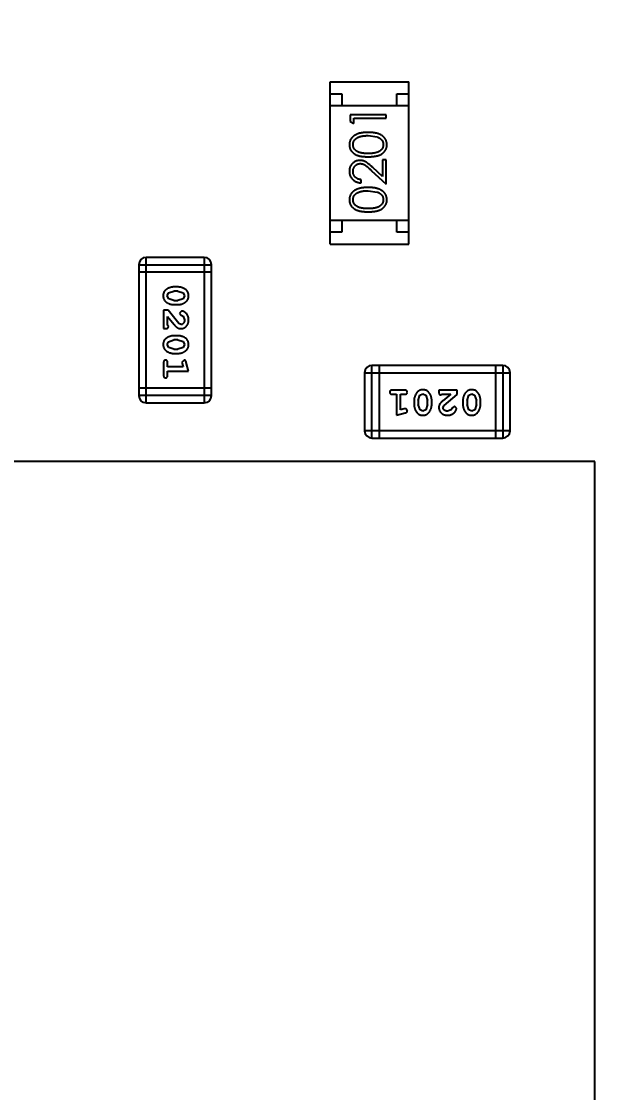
# Model space of a CAD drawing. Header units: inches. Extents: x -13 to 240, y -18 to 126.
# Drawn here: x 203.782 to 206.231, y 92.021 to 96.51 of the extents above; entities that cross this region are included whole.
import ezdxf

# ---------------------------------------------------------------- set-up
doc = ezdxf.new("R2010")
doc.units = ezdxf.units.IN
doc.header["$LTSCALE"] = 1.21
doc.header["$MEASUREMENT"] = 0
doc.header["$PDMODE"] = 3
doc.header["$PDSIZE"] = 0.3125
doc.layers.get('0').update_dxf_attribs({"linetype": 'CONTINUOUS'})
doc.layers.get('Defpoints').update_dxf_attribs({"linetype": 'CONTINUOUS'})
doc.layers.add('DIM', color=3, linetype='CONTINUOUS')
doc.styles.get("Standard").update_dxf_attribs({"font": 'txt', "width": 0.8})
doc.dimstyles.get("Standard").update_dxf_attribs({"dimtxt": 0.15625, "dimasz": 0.1875, "dimexe": 0.125, "dimexo": 0.0625, "dimgap": 0.09, "dimtad": 0, "dimtih": 1, "dimtoh": 1, "dimzin": 4, "dimdsep": 46, "dimtxsty": 'Standard', "dimblk": '_FILLED', "dimblk1": '_FILLED', "dimblk2": '_FILLED', "dimcen": 0.09, "dimazin": 1, "dimtp": 0.01, "dimtm": 0.01, "dimtfac": 1, "dimtofl": 0, "dimtmove": 0, "dimatfit": 3, "dimldrblk": '_FILLED', "dimfxl": 1, "dimtolj": 1, "dimtzin": 4, "dimarcsym": 0})

# ---------------------------------------------------------------- blocks, each defined once
blk = doc.blocks.new('_FILLED')
at = {"color": 0, "linetype": 'ByBlock'}
blk.add_solid([(0, 0), (-1, 0.1667), (-1, -0.1667)], dxfattribs=at)
blk = doc.blocks.new('*D57')
at = {"layer": 'Defpoints', "color": 0}
for p in [(222.3269, 99.4649), (198.0766, 63.4663), (232.488, 63.4663)]:
    blk.add_point(p, dxfattribs=at)
at = {"layer": 'DIM', "color": 0, "lineweight": -2}
for p, q in [((222.3894, 99.4649), (232.613, 99.4649)), ((232.488, 97.4649), (232.488, 84.489)), ((232.488, 65.4663), (232.488, 78.4423)), ((198.1391, 63.4663), (232.613, 63.4663))]:
    blk.add_line(p, q, dxfattribs=at)
at = {"layer": 'DIM', "color": 0, "lineweight": -2, "xscale": 2, "yscale": 2, "zscale": 2}
for p, rotation in [((232.488, 99.4649), 90), ((232.488, 63.4663), 270)]:
    blk.add_blockref('_FILLED', p, dxfattribs=dict(at, rotation=rotation))
at = {"layer": 'DIM', "color": 0, "insert": (232.488, 81.4656), "char_height": 2, "attachment_point": 5, "rotation": 90}
blk.add_mtext('\\A1;36.00', dxfattribs=at)

msp = doc.modelspace()

# ---------------------------------------------------------------- linework, layer by layer
at = {"color": 7, "linetype": 'Continuous'}
for p, q in [((205.0759, 95.5763), (205.0759, 96.2563)), ((205.0759, 96.2563), (205.4059, 96.2563)), ((205.4059, 95.5763), (205.4059, 96.2563)), ((205.0759, 96.2063), (205.1259, 96.2063)), ((205.1259, 96.2063), (205.1259, 96.1563)), ((205.3559, 96.1563), (205.3559, 96.2063)), ((205.3559, 96.2063), (205.4059, 96.2063)), ((205.4059, 96.1563), (205.0759, 96.1563)), ((205.1606, 96.1181), (205.1606, 96.0904)), ((205.3106, 96.1181), (205.1606, 96.1181)), ((205.3106, 96.1046), (205.3106, 96.1181)), ((205.1606, 96.0904), (205.176, 96.0816)), ((205.176, 96.0816), (205.176, 96.1046)), ((205.176, 96.1046), (205.3106, 96.1046)), ((205.2356, 96.0316), (205.2734, 96.0259)), ((205.2953, 95.9296), (205.2953, 95.8598)), ((205.3106, 95.9296), (205.2953, 95.9296)), ((205.3106, 95.8277), (205.3106, 95.9296)), ((205.2486, 95.8859), (205.3106, 95.8277)), ((205.2953, 95.8598), (205.2552, 95.8974)), ((205.2068, 95.8335), (205.2068, 95.8469)), ((205.2356, 95.8008), (205.2734, 95.7951)), ((205.4059, 95.6763), (205.0759, 95.6763)), ((205.1259, 95.6763), (205.1259, 95.6263)), ((205.3559, 95.6263), (205.3559, 95.6763)), ((205.1259, 95.6263), (205.0759, 95.6263)), ((205.4059, 95.6263), (205.3559, 95.6263)), ((205.0759, 95.5763), (205.4059, 95.5763)), ((204.2743, 95.4907), (204.2743, 94.942)), ((204.2743, 95.4907), (204.5791, 95.4907)), ((204.3048, 94.9115), (204.3048, 95.5211)), ((204.5486, 95.5211), (204.3048, 95.5211)), ((204.5486, 95.5211), (204.5486, 94.9115)), ((204.5791, 94.942), (204.5791, 95.4907)), ((204.2743, 95.4602), (204.5791, 95.4602)), ((204.4387, 95.3972), (204.421, 95.3972)), ((204.3937, 95.3602), (204.399, 95.3723)), ((204.3995, 95.3479), (204.3937, 95.3602)), ((204.399, 95.3723), (204.4213, 95.3799)), ((204.4213, 95.3406), (204.3995, 95.3479)), ((204.4385, 95.3799), (204.4213, 95.3799)), ((204.4385, 95.3799), (204.4602, 95.3727)), ((204.4608, 95.3482), (204.4385, 95.3406)), ((204.4602, 95.3727), (204.466, 95.3603)), ((204.466, 95.3603), (204.4608, 95.3482)), ((204.3779, 95.2997), (204.3779, 95.2226)), ((204.3968, 95.2997), (204.3779, 95.2997)), ((204.4418, 95.2447), (204.3968, 95.2997)), ((204.421, 95.3233), (204.4387, 95.3233)), ((204.4213, 95.3406), (204.4385, 95.3406)), ((204.3952, 95.2368), (204.3952, 95.273)), ((204.3952, 95.273), (204.4223, 95.2394)), ((204.454, 95.2966), (204.4456, 95.2877)), ((204.4456, 95.2877), (204.4522, 95.2793)), ((204.4522, 95.2793), (204.4607, 95.2743)), ((204.4607, 95.2743), (204.466, 95.2594)), ((204.3779, 95.2226), (204.3858, 95.2226)), ((204.3984, 95.2313), (204.3952, 95.2368)), ((204.4515, 95.2399), (204.4418, 95.2447)), ((204.3937, 95.1556), (204.399, 95.1678)), ((204.399, 95.1678), (204.4213, 95.1754)), ((204.4387, 95.1927), (204.421, 95.1927)), ((204.4385, 95.1754), (204.4213, 95.1754)), ((204.4385, 95.1754), (204.4602, 95.1682)), ((204.4602, 95.1682), (204.466, 95.1558)), ((204.3995, 95.1434), (204.3937, 95.1556)), ((204.4213, 95.1361), (204.3995, 95.1434)), ((204.421, 95.1188), (204.4387, 95.1188)), ((204.4213, 95.1361), (204.4385, 95.1361)), ((204.4608, 95.1437), (204.4385, 95.1361)), ((204.466, 95.1558), (204.4608, 95.1437)), ((204.3779, 95.0795), (204.3779, 95.0276)), ((204.3952, 95.0622), (204.3952, 95.0795)), ((204.4643, 95.0905), (204.455, 95.0826)), ((204.455, 95.0826), (204.4561, 95.0772)), ((204.4561, 95.0772), (204.4602, 95.0622)), ((204.4833, 95.0449), (204.4735, 95.0814)), ((204.4602, 95.0622), (204.3952, 95.0622)), ((204.3952, 95.0276), (204.3952, 95.0449)), ((204.3952, 95.0449), (204.4833, 95.0449)), ((205.221, 95.0381), (205.221, 94.7943)), ((205.221, 95.0381), (205.8306, 95.0381)), ((205.2515, 94.7638), (205.2515, 95.0686)), ((205.8001, 95.0686), (205.2515, 95.0686)), ((205.282, 95.0686), (205.282, 94.7638)), ((205.7696, 95.0686), (205.7696, 94.7638)), ((205.8001, 95.0686), (205.8001, 94.7638)), ((205.8306, 94.7943), (205.8306, 95.0381)), ((204.5791, 94.9725), (204.2743, 94.9725)), ((204.5791, 94.942), (204.2743, 94.942)), ((205.3889, 94.965), (205.337, 94.965)), ((205.337, 94.9477), (205.3543, 94.9477)), ((205.3543, 94.9477), (205.3543, 94.8596)), ((205.3716, 94.8827), (205.3716, 94.9477)), ((205.3716, 94.9477), (205.3889, 94.9477)), ((205.4456, 94.9217), (205.4528, 94.9435)), ((205.4528, 94.9435), (205.4651, 94.9493)), ((205.4651, 94.9493), (205.4773, 94.944)), ((205.4773, 94.944), (205.4849, 94.9217)), ((205.5321, 94.965), (205.5321, 94.9571)), ((205.6092, 94.965), (205.5321, 94.965)), ((205.5407, 94.9445), (205.5463, 94.9477)), ((205.5463, 94.9477), (205.5824, 94.9477)), ((205.5824, 94.9477), (205.5489, 94.9207)), ((205.5542, 94.9011), (205.6092, 94.9461)), ((205.6092, 94.9461), (205.6092, 94.965)), ((205.6501, 94.9217), (205.6573, 94.9435)), ((205.6573, 94.9435), (205.6696, 94.9493)), ((205.6696, 94.9493), (205.6818, 94.944)), ((205.6818, 94.944), (205.6894, 94.9217)), ((204.3048, 94.9115), (204.5486, 94.9115)), ((205.4283, 94.922), (205.4283, 94.9042)), ((205.4456, 94.9217), (205.4456, 94.9045)), ((205.4531, 94.8822), (205.4456, 94.9045)), ((205.4849, 94.9045), (205.4776, 94.8827)), ((205.4849, 94.9045), (205.4849, 94.9217)), ((205.5022, 94.9042), (205.5022, 94.922)), ((205.5494, 94.8914), (205.5542, 94.9011)), ((205.5972, 94.8973), (205.5887, 94.8908)), ((205.606, 94.8889), (205.5972, 94.8973)), ((205.6328, 94.922), (205.6328, 94.9042)), ((205.6501, 94.9217), (205.6501, 94.9045)), ((205.6577, 94.8822), (205.6501, 94.9045)), ((205.6894, 94.9045), (205.6822, 94.8827)), ((205.6894, 94.9045), (205.6894, 94.9217)), ((205.7067, 94.9042), (205.7067, 94.922)), ((205.3543, 94.8596), (205.3909, 94.8695)), ((205.3867, 94.8869), (205.3716, 94.8827)), ((205.3921, 94.8879), (205.3867, 94.8869)), ((205.4, 94.8786), (205.3921, 94.8879)), ((205.4653, 94.8769), (205.4531, 94.8822)), ((205.4776, 94.8827), (205.4653, 94.8769)), ((205.5838, 94.8823), (205.5689, 94.8769)), ((205.5887, 94.8908), (205.5838, 94.8823)), ((205.6698, 94.8769), (205.6577, 94.8822)), ((205.6822, 94.8827), (205.6698, 94.8769)), ((205.8306, 94.7943), (205.221, 94.7943)), ((205.2515, 94.7638), (205.8001, 94.7638)), ((206.1852, 94.6664), (199.1852, 94.6664)), ((206.1852, 87.6664), (206.1852, 94.6664))]:
    msp.add_line(p, q, dxfattribs=at)
for centre, start, end in [((204.3048, 95.4907), 90, 180), ((204.5486, 95.4907), 0, 90), ((205.2515, 95.0381), 90, 180), ((205.8001, 95.0381), 0, 90), ((204.3048, 94.942), 180, 270), ((204.5486, 94.942), 270, 0), ((205.2515, 94.7943), 180, 270), ((205.8001, 94.7943), 270, 0)]:
    msp.add_arc(centre, 0.0305, start, end, dxfattribs=at)
for points, knots in [([(205.2357, 96.045), (205.2334, 96.045), (205.2289, 96.0449), (205.2223, 96.0447), (205.2161, 96.0441), (205.2103, 96.0434), (205.2048, 96.0424), (205.1997, 96.0413), (205.1949, 96.0398), (205.1905, 96.0382), (205.1864, 96.0364), (205.1826, 96.0345), (205.179, 96.0324), (205.1757, 96.0302), (205.1727, 96.0277), (205.1699, 96.0252), (205.1674, 96.0225), (205.1652, 96.0196), (205.1632, 96.0166), (205.1615, 96.0135), (205.16, 96.0103), (205.1589, 96.0071), (205.1579, 96.0037), (205.1573, 96.0003), (205.1569, 95.9968), (205.1568, 95.9944), (205.1568, 95.9932)], [0, 0, 0, 0, 0.065278, 0.127205, 0.186168, 0.241675, 0.294115, 0.343609, 0.390387, 0.434463, 0.476646, 0.517002, 0.555936, 0.593716, 0.630057, 0.665601, 0.700745, 0.734917, 0.768681, 0.802087, 0.834849, 0.867433, 0.900138, 0.932806, 0.966212, 1, 1, 1, 1]), ([(205.1722, 95.9937), (205.1723, 95.9953), (205.1724, 95.9986), (205.1737, 96.0035), (205.1758, 96.0081), (205.1782, 96.0119), (205.1805, 96.0147), (205.1825, 96.0168), (205.1847, 96.0188), (205.1872, 96.0206), (205.1899, 96.0222), (205.1928, 96.0238), (205.196, 96.0252), (205.1994, 96.0266), (205.2031, 96.0277), (205.207, 96.0288), (205.2112, 96.0296), (205.2156, 96.0303), (205.2202, 96.0309), (205.2251, 96.0313), (205.2303, 96.0315), (205.2338, 96.0315), (205.2356, 96.0316)], [0, 0, 0, 0, 0.059689, 0.119507, 0.181075, 0.246162, 0.279894, 0.314468, 0.350403, 0.387474, 0.426147, 0.466624, 0.508745, 0.553328, 0.600058, 0.649177, 0.700552, 0.754894, 0.811825, 0.871514, 0.934319, 1, 1, 1, 1]), ([(205.3145, 95.9932), (205.3145, 95.9944), (205.3144, 95.9968), (205.314, 96.0003), (205.3133, 96.0038), (205.3124, 96.0071), (205.3112, 96.0104), (205.3098, 96.0136), (205.308, 96.0167), (205.306, 96.0197), (205.3038, 96.0226), (205.3012, 96.0253), (205.2985, 96.0279), (205.2954, 96.0303), (205.2921, 96.0325), (205.2885, 96.0346), (205.2847, 96.0365), (205.2807, 96.0383), (205.2763, 96.0399), (205.2715, 96.0413), (205.2664, 96.0424), (205.261, 96.0434), (205.2552, 96.0441), (205.249, 96.0447), (205.2425, 96.0449), (205.238, 96.045), (205.2357, 96.045)], [0, 0, 0, 0, 0.033824, 0.067298, 0.10028, 0.133019, 0.165736, 0.198792, 0.232372, 0.266409, 0.301016, 0.336196, 0.371972, 0.408574, 0.446394, 0.485225, 0.525372, 0.567224, 0.611081, 0.65775, 0.70702, 0.759235, 0.814484, 0.873227, 0.934937, 1, 1, 1, 1]), ([(205.2734, 96.0259), (205.2744, 96.0255), (205.2764, 96.0247), (205.2794, 96.0234), (205.2821, 96.0219), (205.2846, 96.0203), (205.2869, 96.0186), (205.2891, 96.0167), (205.291, 96.0147), (205.2932, 96.0119), (205.2956, 96.0082), (205.2976, 96.0035), (205.2989, 95.9987), (205.299, 95.9954), (205.2991, 95.9937)], [0, 0, 0, 0, 0.075949, 0.148549, 0.218996, 0.286119, 0.351826, 0.416074, 0.478265, 0.540325, 0.660405, 0.774606, 0.887187, 1, 1, 1, 1]), ([(205.1568, 95.9932), (205.1568, 95.9921), (205.1569, 95.9897), (205.1573, 95.9863), (205.1579, 95.9829), (205.1589, 95.9796), (205.16, 95.9764), (205.1615, 95.9733), (205.1632, 95.9703), (205.1651, 95.9673), (205.1674, 95.9645), (205.1698, 95.9618), (205.1725, 95.9594), (205.1755, 95.957), (205.1787, 95.9549), (205.1821, 95.9528), (205.1858, 95.951), (205.1898, 95.9494), (205.1941, 95.9479), (205.1988, 95.9466), (205.2039, 95.9455), (205.2095, 95.9446), (205.2154, 95.9439), (205.2218, 95.9434), (205.2286, 95.9431), (205.2333, 95.9431), (205.2357, 95.9431)], [0, 0, 0, 0, 0.033742, 0.066533, 0.099153, 0.13154, 0.164087, 0.196563, 0.229707, 0.263315, 0.297504, 0.331686, 0.366482, 0.4021, 0.438958, 0.476748, 0.515985, 0.556589, 0.599519, 0.645765, 0.695487, 0.748721, 0.805687, 0.866754, 0.931405, 1, 1, 1, 1]), ([(205.2356, 95.9566), (205.2336, 95.9566), (205.2297, 95.9566), (205.2241, 95.9568), (205.2188, 95.9572), (205.2139, 95.9577), (205.2093, 95.9583), (205.2052, 95.9591), (205.2015, 95.96), (205.198, 95.9611), (205.1949, 95.9624), (205.192, 95.9637), (205.1893, 95.9652), (205.1868, 95.9669), (205.1845, 95.9686), (205.1824, 95.9705), (205.1804, 95.9725), (205.1782, 95.9754), (205.1758, 95.9791), (205.1737, 95.9838), (205.1724, 95.9887), (205.1723, 95.992), (205.1722, 95.9937)], [0, 0, 0, 0, 0.073302, 0.142286, 0.206253, 0.266017, 0.321612, 0.372532, 0.419497, 0.462398, 0.502825, 0.541489, 0.579034, 0.615143, 0.650298, 0.684912, 0.718701, 0.752189, 0.817245, 0.879117, 0.939613, 1, 1, 1, 1]), ([(205.2991, 95.9937), (205.299, 95.992), (205.2989, 95.9887), (205.2976, 95.9839), (205.2955, 95.9791), (205.2931, 95.9754), (205.2908, 95.9725), (205.2889, 95.9705), (205.2867, 95.9686), (205.2844, 95.9668), (205.2819, 95.9652), (205.2792, 95.9637), (205.2763, 95.9623), (205.2732, 95.9611), (205.2698, 95.96), (205.266, 95.9591), (205.2619, 95.9583), (205.2573, 95.9576), (205.2525, 95.9572), (205.2472, 95.9568), (205.2415, 95.9566), (205.2376, 95.9566), (205.2356, 95.9566)], [0, 0, 0, 0, 0.060034, 0.120278, 0.182348, 0.247919, 0.281641, 0.315701, 0.350322, 0.385703, 0.421819, 0.459196, 0.497866, 0.538301, 0.58121, 0.628183, 0.679403, 0.734699, 0.794074, 0.858416, 0.927049, 1, 1, 1, 1]), ([(205.2357, 95.9431), (205.2381, 95.9431), (205.2427, 95.9431), (205.2495, 95.9434), (205.2558, 95.9439), (205.2618, 95.9447), (205.2673, 95.9456), (205.2725, 95.9466), (205.2772, 95.9479), (205.2815, 95.9494), (205.2855, 95.9511), (205.2892, 95.953), (205.2927, 95.955), (205.2959, 95.9572), (205.2989, 95.9595), (205.3016, 95.962), (205.3041, 95.9646), (205.3063, 95.9674), (205.3082, 95.9703), (205.3099, 95.9734), (205.3113, 95.9764), (205.3124, 95.9796), (205.3134, 95.9829), (205.314, 95.9863), (205.3144, 95.9897), (205.3145, 95.9921), (205.3145, 95.9932)], [0, 0, 0, 0, 0.068113, 0.132564, 0.193427, 0.250218, 0.303569, 0.353576, 0.400235, 0.443586, 0.484619, 0.524292, 0.56238, 0.599049, 0.63494, 0.669782, 0.704009, 0.737842, 0.771098, 0.803896, 0.836415, 0.868639, 0.900715, 0.933378, 0.966213, 1, 1, 1, 1]), ([(205.2014, 95.9277), (205.1999, 95.9277), (205.197, 95.9276), (205.1927, 95.927), (205.1885, 95.926), (205.1845, 95.9247), (205.1807, 95.9229), (205.177, 95.9207), (205.1734, 95.9182), (205.17, 95.9152), (205.1669, 95.912), (205.1642, 95.9085), (205.1619, 95.9047), (205.16, 95.9007), (205.1586, 95.8965), (205.1576, 95.892), (205.1569, 95.8873), (205.1568, 95.884), (205.1568, 95.8824)], [0, 0, 0, 0, 0.06271, 0.123347, 0.183401, 0.242828, 0.302097, 0.36242, 0.423725, 0.487032, 0.550491, 0.612709, 0.674265, 0.73617, 0.799211, 0.863483, 0.930525, 1, 1, 1, 1]), ([(205.2552, 95.8974), (205.2537, 95.8988), (205.2507, 95.9016), (205.2463, 95.9055), (205.2422, 95.9091), (205.2383, 95.9123), (205.2347, 95.9151), (205.2313, 95.9176), (205.2282, 95.9197), (205.2243, 95.922), (205.2196, 95.9243), (205.2137, 95.9263), (205.2076, 95.9275), (205.2035, 95.9276), (205.2014, 95.9277)], [0, 0, 0, 0, 0.09953, 0.192079, 0.277712, 0.357454, 0.429648, 0.495771, 0.555538, 0.608657, 0.707578, 0.804328, 0.901298, 1, 1, 1, 1]), ([(205.1568, 95.8824), (205.1568, 95.8807), (205.1569, 95.8774), (205.1576, 95.8726), (205.1587, 95.868), (205.1602, 95.8635), (205.1622, 95.8593), (205.1646, 95.8553), (205.1675, 95.8515), (205.1708, 95.8479), (205.1744, 95.8447), (205.1783, 95.8418), (205.1825, 95.8394), (205.1869, 95.8373), (205.1915, 95.8357), (205.1964, 95.8345), (205.2015, 95.8337), (205.205, 95.8336), (205.2068, 95.8335)], [0, 0, 0, 0, 0.06445, 0.126725, 0.187421, 0.247417, 0.306749, 0.366595, 0.427749, 0.490235, 0.553031, 0.614805, 0.676505, 0.738096, 0.801021, 0.864897, 0.931209, 1, 1, 1, 1]), ([(205.1722, 95.8817), (205.1722, 95.8828), (205.1723, 95.885), (205.1727, 95.8883), (205.1734, 95.8914), (205.1744, 95.8943), (205.1756, 95.8972), (205.1772, 95.8999), (205.179, 95.9024), (205.1811, 95.9048), (205.1834, 95.907), (205.1858, 95.9089), (205.1883, 95.9106), (205.191, 95.912), (205.1937, 95.913), (205.1966, 95.9137), (205.1995, 95.9142), (205.2016, 95.9142), (205.2026, 95.9142)], [0, 0, 0, 0, 0.068027, 0.133505, 0.19695, 0.26027, 0.322741, 0.384982, 0.448465, 0.513424, 0.578224, 0.640011, 0.700094, 0.760067, 0.819012, 0.877878, 0.938035, 1, 1, 1, 1]), ([(205.2068, 95.8469), (205.2055, 95.8471), (205.2029, 95.8473), (205.1991, 95.8481), (205.1955, 95.849), (205.1922, 95.8502), (205.1891, 95.8518), (205.1863, 95.8535), (205.1836, 95.8555), (205.1812, 95.8577), (205.1791, 95.8602), (205.1772, 95.8628), (205.1757, 95.8656), (205.1744, 95.8685), (205.1734, 95.8716), (205.1727, 95.8748), (205.1723, 95.8782), (205.1722, 95.8805), (205.1722, 95.8817)], [0, 0, 0, 0, 0.073648, 0.143686, 0.210962, 0.275557, 0.338064, 0.399311, 0.4594, 0.51934, 0.579024, 0.637809, 0.695959, 0.754122, 0.813113, 0.873453, 0.935561, 1, 1, 1, 1]), ([(205.2026, 95.9142), (205.2042, 95.9142), (205.2075, 95.9141), (205.2122, 95.913), (205.2169, 95.9113), (205.2207, 95.9093), (205.2238, 95.9073), (205.2265, 95.9054), (205.2294, 95.9031), (205.2327, 95.9004), (205.2362, 95.8973), (205.2401, 95.8939), (205.2442, 95.89), (205.2471, 95.8873), (205.2486, 95.8859)], [0, 0, 0, 0, 0.088014, 0.174976, 0.2638, 0.355443, 0.406413, 0.465519, 0.533076, 0.609353, 0.693899, 0.787171, 0.889197, 1, 1, 1, 1]), ([(205.2357, 95.8142), (205.2334, 95.8142), (205.2289, 95.8142), (205.2223, 95.8139), (205.2161, 95.8133), (205.2103, 95.8126), (205.2048, 95.8116), (205.1997, 95.8105), (205.1949, 95.8091), (205.1905, 95.8075), (205.1864, 95.8056), (205.1826, 95.8037), (205.179, 95.8016), (205.1757, 95.7994), (205.1727, 95.797), (205.1699, 95.7944), (205.1674, 95.7917), (205.1652, 95.7888), (205.1632, 95.7858), (205.1615, 95.7827), (205.16, 95.7796), (205.1589, 95.7763), (205.1579, 95.773), (205.1573, 95.7695), (205.1569, 95.766), (205.1568, 95.7637), (205.1568, 95.7625)], [0, 0, 0, 0, 0.065278, 0.127205, 0.186168, 0.241675, 0.294115, 0.343609, 0.390387, 0.434463, 0.476646, 0.517002, 0.555936, 0.593716, 0.630057, 0.665601, 0.700745, 0.734917, 0.768681, 0.802087, 0.834849, 0.867433, 0.900138, 0.932806, 0.966212, 1, 1, 1, 1]), ([(205.1722, 95.7629), (205.1723, 95.7646), (205.1724, 95.7678), (205.1737, 95.7727), (205.1758, 95.7774), (205.1782, 95.7811), (205.1805, 95.784), (205.1825, 95.786), (205.1847, 95.788), (205.1872, 95.7898), (205.1899, 95.7915), (205.1928, 95.793), (205.196, 95.7945), (205.1994, 95.7958), (205.2031, 95.797), (205.207, 95.798), (205.2112, 95.7988), (205.2156, 95.7996), (205.2202, 95.8001), (205.2251, 95.8005), (205.2303, 95.8007), (205.2338, 95.8008), (205.2356, 95.8008)], [0, 0, 0, 0, 0.059689, 0.119507, 0.181075, 0.246162, 0.279894, 0.314468, 0.350403, 0.387474, 0.426147, 0.466624, 0.508745, 0.553328, 0.600058, 0.649177, 0.700552, 0.754894, 0.811825, 0.871514, 0.934319, 1, 1, 1, 1]), ([(205.3145, 95.7625), (205.3145, 95.7637), (205.3144, 95.766), (205.314, 95.7696), (205.3133, 95.773), (205.3124, 95.7763), (205.3112, 95.7796), (205.3098, 95.7828), (205.308, 95.7859), (205.306, 95.7889), (205.3038, 95.7918), (205.3012, 95.7945), (205.2985, 95.7971), (205.2954, 95.7995), (205.2921, 95.8018), (205.2885, 95.8038), (205.2847, 95.8058), (205.2807, 95.8076), (205.2763, 95.8092), (205.2715, 95.8105), (205.2664, 95.8117), (205.261, 95.8126), (205.2552, 95.8133), (205.249, 95.8139), (205.2425, 95.8142), (205.238, 95.8142), (205.2357, 95.8142)], [0, 0, 0, 0, 0.033824, 0.067298, 0.10028, 0.133019, 0.165736, 0.198792, 0.232372, 0.266409, 0.301016, 0.336196, 0.371972, 0.408574, 0.446394, 0.485225, 0.525372, 0.567224, 0.611081, 0.65775, 0.70702, 0.759235, 0.814484, 0.873227, 0.934937, 1, 1, 1, 1]), ([(205.2734, 95.7951), (205.2744, 95.7947), (205.2764, 95.794), (205.2794, 95.7926), (205.2821, 95.7912), (205.2846, 95.7896), (205.2869, 95.7878), (205.2891, 95.786), (205.291, 95.784), (205.2932, 95.7812), (205.2956, 95.7775), (205.2976, 95.7728), (205.2989, 95.7679), (205.299, 95.7646), (205.2991, 95.7629)], [0, 0, 0, 0, 0.075949, 0.148549, 0.218996, 0.286119, 0.351826, 0.416074, 0.478265, 0.540325, 0.660405, 0.774606, 0.887187, 1, 1, 1, 1]), ([(205.1568, 95.7625), (205.1568, 95.7613), (205.1569, 95.759), (205.1573, 95.7555), (205.1579, 95.7521), (205.1589, 95.7488), (205.16, 95.7456), (205.1615, 95.7425), (205.1632, 95.7395), (205.1651, 95.7365), (205.1674, 95.7337), (205.1698, 95.731), (205.1725, 95.7286), (205.1755, 95.7263), (205.1787, 95.7241), (205.1821, 95.7221), (205.1858, 95.7203), (205.1898, 95.7186), (205.1941, 95.7171), (205.1988, 95.7158), (205.2039, 95.7147), (205.2095, 95.7139), (205.2154, 95.7132), (205.2218, 95.7127), (205.2286, 95.7124), (205.2333, 95.7123), (205.2357, 95.7123)], [0, 0, 0, 0, 0.033742, 0.066533, 0.099153, 0.13154, 0.164087, 0.196563, 0.229707, 0.263315, 0.297504, 0.331686, 0.366482, 0.4021, 0.438958, 0.476748, 0.515985, 0.556589, 0.599519, 0.645765, 0.695487, 0.748721, 0.805687, 0.866754, 0.931405, 1, 1, 1, 1]), ([(205.2356, 95.7258), (205.2336, 95.7258), (205.2297, 95.7258), (205.2241, 95.7261), (205.2188, 95.7264), (205.2139, 95.7269), (205.2093, 95.7275), (205.2052, 95.7284), (205.2015, 95.7293), (205.198, 95.7304), (205.1949, 95.7316), (205.192, 95.733), (205.1893, 95.7345), (205.1868, 95.7361), (205.1845, 95.7378), (205.1824, 95.7397), (205.1804, 95.7417), (205.1782, 95.7446), (205.1758, 95.7483), (205.1737, 95.753), (205.1724, 95.7579), (205.1723, 95.7613), (205.1722, 95.7629)], [0, 0, 0, 0, 0.073302, 0.142286, 0.206253, 0.266017, 0.321612, 0.372532, 0.419497, 0.462398, 0.502825, 0.541489, 0.579034, 0.615143, 0.650298, 0.684912, 0.718701, 0.752189, 0.817245, 0.879117, 0.939613, 1, 1, 1, 1]), ([(205.2991, 95.7629), (205.299, 95.7613), (205.2989, 95.758), (205.2976, 95.7531), (205.2955, 95.7484), (205.2931, 95.7446), (205.2908, 95.7417), (205.2889, 95.7397), (205.2867, 95.7378), (205.2844, 95.736), (205.2819, 95.7344), (205.2792, 95.7329), (205.2763, 95.7316), (205.2732, 95.7303), (205.2698, 95.7292), (205.266, 95.7283), (205.2619, 95.7275), (205.2573, 95.7269), (205.2525, 95.7264), (205.2472, 95.7261), (205.2415, 95.7258), (205.2376, 95.7258), (205.2356, 95.7258)], [0, 0, 0, 0, 0.060034, 0.120278, 0.182348, 0.247919, 0.281641, 0.315701, 0.350322, 0.385703, 0.421819, 0.459196, 0.497866, 0.538301, 0.58121, 0.628183, 0.679403, 0.734699, 0.794074, 0.858416, 0.927049, 1, 1, 1, 1]), ([(205.2357, 95.7123), (205.2381, 95.7123), (205.2427, 95.7124), (205.2495, 95.7127), (205.2558, 95.7132), (205.2618, 95.7139), (205.2673, 95.7148), (205.2725, 95.7158), (205.2772, 95.7172), (205.2815, 95.7187), (205.2855, 95.7204), (205.2892, 95.7222), (205.2927, 95.7242), (205.2959, 95.7264), (205.2989, 95.7287), (205.3016, 95.7312), (205.3041, 95.7339), (205.3063, 95.7366), (205.3082, 95.7396), (205.3099, 95.7426), (205.3113, 95.7457), (205.3124, 95.7489), (205.3134, 95.7521), (205.314, 95.7555), (205.3144, 95.759), (205.3145, 95.7613), (205.3145, 95.7625)], [0, 0, 0, 0, 0.068113, 0.132564, 0.193427, 0.250218, 0.303569, 0.353576, 0.400235, 0.443586, 0.484619, 0.524292, 0.56238, 0.599049, 0.63494, 0.669782, 0.704009, 0.737842, 0.771098, 0.803896, 0.836415, 0.868639, 0.900715, 0.933378, 0.966213, 1, 1, 1, 1]), ([(204.421, 95.3972), (204.4199, 95.3972), (204.4178, 95.3972), (204.4146, 95.3969), (204.4115, 95.3964), (204.4084, 95.3957), (204.4053, 95.3948), (204.4024, 95.3937), (204.3994, 95.3924), (204.3965, 95.391), (204.3938, 95.3894), (204.3912, 95.3878), (204.3889, 95.3861), (204.3868, 95.3845), (204.3849, 95.3828), (204.3833, 95.3811), (204.3819, 95.3793), (204.3803, 95.377), (204.3787, 95.3738), (204.3773, 95.3696), (204.3765, 95.365), (204.3764, 95.3618), (204.3764, 95.3602)], [0, 0, 0, 0, 0.049886, 0.09882, 0.148132, 0.19689, 0.246038, 0.295176, 0.345305, 0.395692, 0.445312, 0.491875, 0.535813, 0.577009, 0.616081, 0.652689, 0.687585, 0.720206, 0.785062, 0.85223, 0.923759, 1, 1, 1, 1]), ([(204.4833, 95.3605), (204.4833, 95.3619), (204.4832, 95.3647), (204.4825, 95.3688), (204.4814, 95.3726), (204.4798, 95.3762), (204.4777, 95.3795), (204.4752, 95.3825), (204.4723, 95.3853), (204.4689, 95.3878), (204.4653, 95.39), (204.4616, 95.3919), (204.4579, 95.3936), (204.4541, 95.3949), (204.4503, 95.396), (204.4465, 95.3967), (204.4426, 95.3972), (204.44, 95.3972), (204.4387, 95.3972)], [0, 0, 0, 0, 0.06692, 0.130834, 0.19258, 0.252759, 0.312631, 0.373411, 0.436359, 0.501894, 0.568244, 0.632472, 0.69556, 0.757163, 0.818592, 0.878885, 0.939235, 1, 1, 1, 1]), ([(204.3764, 95.3602), (204.3764, 95.3588), (204.3765, 95.3559), (204.3772, 95.3519), (204.3783, 95.348), (204.3799, 95.3444), (204.3819, 95.3411), (204.3845, 95.3381), (204.3874, 95.3353), (204.3908, 95.3328), (204.3944, 95.3306), (204.3981, 95.3287), (204.4018, 95.327), (204.4055, 95.3256), (204.4093, 95.3246), (204.4132, 95.3238), (204.4171, 95.3234), (204.4197, 95.3233), (204.421, 95.3233)], [0, 0, 0, 0, 0.067217, 0.131051, 0.19272, 0.252824, 0.312745, 0.373449, 0.436041, 0.501494, 0.567761, 0.632087, 0.695096, 0.757109, 0.817993, 0.878657, 0.939311, 1, 1, 1, 1]), ([(204.4387, 95.3233), (204.4398, 95.3233), (204.442, 95.3234), (204.4451, 95.3237), (204.4483, 95.3242), (204.4514, 95.3249), (204.4544, 95.3258), (204.4574, 95.3269), (204.4604, 95.3282), (204.4633, 95.3297), (204.466, 95.3313), (204.4686, 95.3329), (204.4709, 95.3346), (204.473, 95.3363), (204.4749, 95.338), (204.4765, 95.3397), (204.4779, 95.3414), (204.4795, 95.3438), (204.4811, 95.3469), (204.4824, 95.3511), (204.4832, 95.3557), (204.4833, 95.3588), (204.4833, 95.3605)], [0, 0, 0, 0, 0.049855, 0.099516, 0.148482, 0.19758, 0.246804, 0.296268, 0.346517, 0.397047, 0.446826, 0.49336, 0.537801, 0.579207, 0.617974, 0.654833, 0.689171, 0.722088, 0.786392, 0.853518, 0.924186, 1, 1, 1, 1]), ([(204.4506, 95.2226), (204.4517, 95.2227), (204.4539, 95.2227), (204.4571, 95.2232), (204.4602, 95.224), (204.4632, 95.2252), (204.4661, 95.2266), (204.4688, 95.2284), (204.4714, 95.2305), (204.4738, 95.2329), (204.476, 95.2355), (204.478, 95.2384), (204.4797, 95.2414), (204.481, 95.2447), (204.482, 95.2481), (204.4828, 95.2516), (204.4833, 95.2554), (204.4833, 95.258), (204.4833, 95.2593)], [0, 0, 0, 0, 0.060981, 0.120256, 0.178148, 0.236115, 0.293993, 0.352864, 0.413358, 0.476056, 0.539296, 0.602396, 0.665116, 0.728325, 0.792919, 0.859317, 0.928302, 1, 1, 1, 1]), ([(204.466, 95.2594), (204.466, 95.258), (204.4659, 95.2553), (204.4651, 95.2515), (204.4637, 95.2481), (204.4618, 95.2453), (204.4595, 95.2429), (204.457, 95.2412), (204.4543, 95.2401), (204.4524, 95.24), (204.4515, 95.2399)], [0, 0, 0, 0, 0.156344, 0.299348, 0.4327, 0.561, 0.682299, 0.791883, 0.89611, 1, 1, 1, 1]), ([(204.4833, 95.2593), (204.4833, 95.261), (204.4832, 95.2644), (204.4823, 95.2693), (204.4809, 95.274), (204.4789, 95.2785), (204.4765, 95.2827), (204.4736, 95.2863), (204.4704, 95.2895), (204.4668, 95.292), (204.4632, 95.294), (204.4599, 95.2954), (204.4569, 95.2964), (204.4549, 95.2965), (204.454, 95.2966)], [0, 0, 0, 0, 0.098286, 0.193983, 0.289056, 0.384352, 0.477435, 0.566197, 0.652355, 0.737986, 0.818188, 0.887401, 0.94802, 1, 1, 1, 1]), ([(204.3858, 95.2226), (204.3869, 95.2227), (204.3889, 95.2227), (204.3916, 95.2231), (204.3938, 95.2238), (204.3955, 95.2249), (204.3968, 95.2262), (204.3977, 95.2277), (204.3983, 95.2294), (204.3984, 95.2306), (204.3984, 95.2313)], [0, 0, 0, 0, 0.1844, 0.34094, 0.473574, 0.586824, 0.690029, 0.789175, 0.890445, 1, 1, 1, 1]), ([(204.4223, 95.2394), (204.4231, 95.2385), (204.4245, 95.2368), (204.4268, 95.2344), (204.4289, 95.2323), (204.4309, 95.2305), (204.4327, 95.2289), (204.4345, 95.2275), (204.4361, 95.2264), (204.4382, 95.2253), (204.4407, 95.2242), (204.4439, 95.2233), (204.4472, 95.2227), (204.4494, 95.2227), (204.4506, 95.2226)], [0, 0, 0, 0, 0.103002, 0.197728, 0.285279, 0.365235, 0.437224, 0.502446, 0.560545, 0.611446, 0.707576, 0.80349, 0.900532, 1, 1, 1, 1]), ([(204.421, 95.1927), (204.4199, 95.1927), (204.4178, 95.1927), (204.4146, 95.1924), (204.4115, 95.1919), (204.4084, 95.1912), (204.4053, 95.1903), (204.4024, 95.1892), (204.3994, 95.1879), (204.3965, 95.1865), (204.3938, 95.1849), (204.3912, 95.1833), (204.3889, 95.1816), (204.3868, 95.18), (204.3849, 95.1783), (204.3833, 95.1766), (204.3819, 95.1748), (204.3803, 95.1725), (204.3787, 95.1693), (204.3773, 95.1651), (204.3765, 95.1605), (204.3764, 95.1573), (204.3764, 95.1557)], [0, 0, 0, 0, 0.049886, 0.09882, 0.148132, 0.19689, 0.246038, 0.295176, 0.345305, 0.395692, 0.445312, 0.491875, 0.535813, 0.577009, 0.616081, 0.652689, 0.687585, 0.720206, 0.785062, 0.85223, 0.923759, 1, 1, 1, 1]), ([(204.4833, 95.1559), (204.4833, 95.1574), (204.4832, 95.1602), (204.4825, 95.1643), (204.4814, 95.1681), (204.4798, 95.1717), (204.4777, 95.175), (204.4752, 95.178), (204.4723, 95.1808), (204.4689, 95.1833), (204.4653, 95.1855), (204.4616, 95.1874), (204.4579, 95.1891), (204.4541, 95.1904), (204.4503, 95.1915), (204.4465, 95.1922), (204.4426, 95.1927), (204.44, 95.1927), (204.4387, 95.1927)], [0, 0, 0, 0, 0.06692, 0.130834, 0.19258, 0.252759, 0.312631, 0.373411, 0.436359, 0.501894, 0.568244, 0.632472, 0.69556, 0.757163, 0.818592, 0.878885, 0.939235, 1, 1, 1, 1]), ([(204.3764, 95.1557), (204.3764, 95.1543), (204.3765, 95.1514), (204.3772, 95.1473), (204.3783, 95.1435), (204.3799, 95.1399), (204.3819, 95.1366), (204.3845, 95.1336), (204.3874, 95.1308), (204.3908, 95.1283), (204.3944, 95.1261), (204.3981, 95.1242), (204.4018, 95.1225), (204.4055, 95.1211), (204.4093, 95.1201), (204.4132, 95.1193), (204.4171, 95.1189), (204.4197, 95.1188), (204.421, 95.1188)], [0, 0, 0, 0, 0.067217, 0.131051, 0.19272, 0.252824, 0.312745, 0.373449, 0.436041, 0.501494, 0.567761, 0.632087, 0.695096, 0.757109, 0.817993, 0.878657, 0.939311, 1, 1, 1, 1]), ([(204.4387, 95.1188), (204.4398, 95.1188), (204.442, 95.1189), (204.4451, 95.1191), (204.4483, 95.1197), (204.4514, 95.1204), (204.4544, 95.1213), (204.4574, 95.1224), (204.4604, 95.1237), (204.4633, 95.1252), (204.466, 95.1268), (204.4686, 95.1284), (204.4709, 95.1301), (204.473, 95.1317), (204.4749, 95.1335), (204.4765, 95.1352), (204.4779, 95.1369), (204.4795, 95.1393), (204.4811, 95.1424), (204.4824, 95.1466), (204.4832, 95.1512), (204.4833, 95.1543), (204.4833, 95.1559)], [0, 0, 0, 0, 0.049855, 0.099516, 0.148482, 0.19758, 0.246804, 0.296268, 0.346517, 0.397047, 0.446826, 0.49336, 0.537801, 0.579207, 0.617974, 0.654833, 0.689171, 0.722088, 0.786392, 0.853518, 0.924186, 1, 1, 1, 1]), ([(204.3866, 95.0905), (204.386, 95.0905), (204.3848, 95.0904), (204.3831, 95.0899), (204.3816, 95.089), (204.3803, 95.0879), (204.3792, 95.0863), (204.3785, 95.0844), (204.378, 95.082), (204.378, 95.0804), (204.3779, 95.0795)], [0, 0, 0, 0, 0.115051, 0.223278, 0.329269, 0.437893, 0.554681, 0.682591, 0.83103, 1, 1, 1, 1]), ([(204.3952, 95.0795), (204.3952, 95.0804), (204.3952, 95.082), (204.3947, 95.0844), (204.394, 95.0863), (204.3929, 95.0879), (204.3916, 95.089), (204.3901, 95.0899), (204.3884, 95.0904), (204.3872, 95.0905), (204.3866, 95.0905)], [0, 0, 0, 0, 0.169102, 0.317658, 0.446239, 0.563118, 0.671828, 0.776546, 0.884858, 1, 1, 1, 1]), ([(204.4735, 95.0814), (204.4732, 95.0823), (204.4727, 95.0838), (204.4719, 95.0859), (204.471, 95.0876), (204.47, 95.0888), (204.4688, 95.0896), (204.4674, 95.0901), (204.4659, 95.0904), (204.4649, 95.0905), (204.4643, 95.0905)], [0, 0, 0, 0, 0.187321, 0.344927, 0.475328, 0.579604, 0.674244, 0.773631, 0.882025, 1, 1, 1, 1]), ([(204.3779, 95.0276), (204.378, 95.0267), (204.378, 95.025), (204.3785, 95.0227), (204.3792, 95.0207), (204.3803, 95.0192), (204.3816, 95.018), (204.3831, 95.0172), (204.3848, 95.0166), (204.386, 95.0166), (204.3866, 95.0165)], [0, 0, 0, 0, 0.169012, 0.317488, 0.445429, 0.560977, 0.67065, 0.776666, 0.88492, 1, 1, 1, 1]), ([(204.3866, 95.0165), (204.3872, 95.0166), (204.3884, 95.0166), (204.3901, 95.0171), (204.3916, 95.018), (204.3929, 95.0192), (204.394, 95.0207), (204.3947, 95.0227), (204.3952, 95.025), (204.3952, 95.0267), (204.3952, 95.0276)], [0, 0, 0, 0, 0.11517, 0.223509, 0.328254, 0.438012, 0.553651, 0.682263, 0.830856, 1, 1, 1, 1]), ([(205.337, 94.965), (205.3361, 94.965), (205.3344, 94.9649), (205.3321, 94.9645), (205.3302, 94.9638), (205.3286, 94.9627), (205.3274, 94.9613), (205.3266, 94.9598), (205.3261, 94.9581), (205.326, 94.957), (205.326, 94.9563)], [0, 0, 0, 0, 0.169012, 0.317488, 0.445429, 0.560977, 0.67065, 0.776666, 0.88492, 1, 1, 1, 1]), ([(205.326, 94.9563), (205.326, 94.9557), (205.3261, 94.9545), (205.3266, 94.9529), (205.3275, 94.9514), (205.3286, 94.9501), (205.3302, 94.949), (205.3321, 94.9482), (205.3344, 94.9478), (205.3361, 94.9477), (205.337, 94.9477)], [0, 0, 0, 0, 0.11517, 0.223509, 0.328254, 0.438012, 0.553651, 0.682263, 0.830856, 1, 1, 1, 1]), ([(205.4, 94.9563), (205.3999, 94.957), (205.3999, 94.9581), (205.3993, 94.9598), (205.3985, 94.9613), (205.3974, 94.9627), (205.3958, 94.9637), (205.3938, 94.9645), (205.3915, 94.9649), (205.3898, 94.965), (205.3889, 94.965)], [0, 0, 0, 0, 0.115051, 0.223278, 0.329269, 0.437893, 0.554681, 0.682591, 0.83103, 1, 1, 1, 1]), ([(205.3889, 94.9477), (205.3898, 94.9477), (205.3915, 94.9478), (205.3938, 94.9482), (205.3958, 94.949), (205.3974, 94.95), (205.3985, 94.9514), (205.3994, 94.9529), (205.3999, 94.9545), (205.3999, 94.9557), (205.4, 94.9563)], [0, 0, 0, 0, 0.169102, 0.317658, 0.446239, 0.563118, 0.671828, 0.776546, 0.884858, 1, 1, 1, 1]), ([(205.4652, 94.9666), (205.4637, 94.9665), (205.4609, 94.9665), (205.4568, 94.9657), (205.453, 94.9646), (205.4494, 94.963), (205.4461, 94.961), (205.443, 94.9585), (205.4402, 94.9555), (205.4378, 94.9522), (205.4356, 94.9486), (205.4336, 94.9449), (205.432, 94.9412), (205.4306, 94.9374), (205.4296, 94.9336), (205.4288, 94.9298), (205.4284, 94.9259), (205.4283, 94.9233), (205.4283, 94.922)], [0, 0, 0, 0, 0.067217, 0.131051, 0.19272, 0.252824, 0.312745, 0.373449, 0.436041, 0.501494, 0.567761, 0.632087, 0.695096, 0.757109, 0.817993, 0.878657, 0.939311, 1, 1, 1, 1]), ([(205.5022, 94.922), (205.5022, 94.923), (205.5022, 94.9252), (205.5018, 94.9283), (205.5014, 94.9315), (205.5007, 94.9346), (205.4998, 94.9376), (205.4987, 94.9406), (205.4974, 94.9436), (205.4959, 94.9464), (205.4943, 94.9492), (205.4927, 94.9517), (205.4911, 94.954), (205.4894, 94.9561), (205.4877, 94.958), (205.486, 94.9597), (205.4843, 94.9611), (205.4819, 94.9627), (205.4788, 94.9643), (205.4746, 94.9656), (205.47, 94.9664), (205.4668, 94.9665), (205.4652, 94.9666)], [0, 0, 0, 0, 0.049886, 0.09882, 0.148132, 0.19689, 0.246038, 0.295176, 0.345305, 0.395692, 0.445312, 0.491875, 0.535813, 0.577009, 0.616081, 0.652689, 0.687585, 0.720206, 0.785062, 0.85223, 0.923759, 1, 1, 1, 1]), ([(205.5321, 94.9571), (205.5321, 94.9561), (205.5322, 94.9541), (205.5326, 94.9514), (205.5333, 94.9491), (205.5343, 94.9474), (205.5356, 94.9461), (205.5372, 94.9452), (205.5389, 94.9446), (205.5401, 94.9446), (205.5407, 94.9445)], [0, 0, 0, 0, 0.1844, 0.34094, 0.473574, 0.586824, 0.690029, 0.789175, 0.890445, 1, 1, 1, 1]), ([(205.6697, 94.9666), (205.6682, 94.9665), (205.6654, 94.9665), (205.6613, 94.9657), (205.6575, 94.9646), (205.6539, 94.963), (205.6506, 94.961), (205.6475, 94.9585), (205.6447, 94.9555), (205.6423, 94.9522), (205.6401, 94.9486), (205.6381, 94.9449), (205.6365, 94.9412), (205.6351, 94.9374), (205.6341, 94.9336), (205.6333, 94.9298), (205.6329, 94.9259), (205.6328, 94.9233), (205.6328, 94.922)], [0, 0, 0, 0, 0.067217, 0.131051, 0.19272, 0.252824, 0.312745, 0.373449, 0.436041, 0.501494, 0.567761, 0.632087, 0.695096, 0.757109, 0.817993, 0.878657, 0.939311, 1, 1, 1, 1]), ([(205.7067, 94.922), (205.7067, 94.923), (205.7067, 94.9252), (205.7064, 94.9283), (205.7059, 94.9315), (205.7052, 94.9346), (205.7043, 94.9376), (205.7032, 94.9406), (205.7019, 94.9436), (205.7004, 94.9464), (205.6989, 94.9492), (205.6972, 94.9517), (205.6956, 94.954), (205.6939, 94.9561), (205.6922, 94.958), (205.6905, 94.9597), (205.6888, 94.9611), (205.6864, 94.9627), (205.6833, 94.9643), (205.6791, 94.9656), (205.6745, 94.9664), (205.6713, 94.9665), (205.6697, 94.9666)], [0, 0, 0, 0, 0.049886, 0.09882, 0.148132, 0.19689, 0.246038, 0.295176, 0.345305, 0.395692, 0.445312, 0.491875, 0.535813, 0.577009, 0.616081, 0.652689, 0.687585, 0.720206, 0.785062, 0.85223, 0.923759, 1, 1, 1, 1]), ([(205.4283, 94.9042), (205.4283, 94.9031), (205.4283, 94.901), (205.4286, 94.8978), (205.4292, 94.8947), (205.4298, 94.8916), (205.4307, 94.8885), (205.4319, 94.8855), (205.4332, 94.8825), (205.4347, 94.8797), (205.4363, 94.8769), (205.4379, 94.8744), (205.4395, 94.872), (205.4412, 94.8699), (205.4429, 94.8681), (205.4446, 94.8664), (205.4464, 94.865), (205.4487, 94.8634), (205.4519, 94.8618), (205.4561, 94.8605), (205.4606, 94.8597), (205.4638, 94.8596), (205.4654, 94.8596)], [0, 0, 0, 0, 0.049855, 0.099516, 0.148482, 0.19758, 0.246804, 0.296268, 0.346517, 0.397047, 0.446826, 0.49336, 0.537801, 0.579207, 0.617974, 0.654833, 0.689171, 0.722088, 0.786392, 0.853518, 0.924186, 1, 1, 1, 1]), ([(205.4654, 94.8596), (205.4668, 94.8596), (205.4697, 94.8597), (205.4737, 94.8604), (205.4776, 94.8615), (205.4812, 94.8631), (205.4844, 94.8652), (205.4875, 94.8677), (205.4903, 94.8707), (205.4927, 94.8741), (205.4949, 94.8776), (205.4969, 94.8813), (205.4985, 94.885), (205.4999, 94.8888), (205.5009, 94.8926), (205.5017, 94.8964), (205.5021, 94.9003), (205.5022, 94.9029), (205.5022, 94.9042)], [0, 0, 0, 0, 0.06692, 0.130834, 0.19258, 0.252759, 0.312631, 0.373411, 0.436359, 0.501894, 0.568244, 0.632472, 0.69556, 0.757163, 0.818592, 0.878885, 0.939235, 1, 1, 1, 1]), ([(205.5489, 94.9207), (205.548, 94.9199), (205.5463, 94.9184), (205.5439, 94.9162), (205.5418, 94.9141), (205.5399, 94.9121), (205.5383, 94.9102), (205.537, 94.9084), (205.5358, 94.9068), (205.5347, 94.9047), (205.5337, 94.9022), (205.5327, 94.899), (205.5322, 94.8957), (205.5321, 94.8935), (205.5321, 94.8924)], [0, 0, 0, 0, 0.103002, 0.197728, 0.285279, 0.365235, 0.437224, 0.502446, 0.560545, 0.611446, 0.707576, 0.80349, 0.900532, 1, 1, 1, 1]), ([(205.6328, 94.9042), (205.6328, 94.9031), (205.6328, 94.901), (205.6331, 94.8978), (205.6337, 94.8947), (205.6343, 94.8916), (205.6353, 94.8885), (205.6364, 94.8855), (205.6377, 94.8825), (205.6392, 94.8797), (205.6408, 94.8769), (205.6424, 94.8744), (205.6441, 94.872), (205.6457, 94.8699), (205.6474, 94.8681), (205.6491, 94.8664), (205.6509, 94.865), (205.6532, 94.8634), (205.6564, 94.8618), (205.6606, 94.8605), (205.6651, 94.8597), (205.6683, 94.8596), (205.6699, 94.8596)], [0, 0, 0, 0, 0.049855, 0.099516, 0.148482, 0.19758, 0.246804, 0.296268, 0.346517, 0.397047, 0.446826, 0.49336, 0.537801, 0.579207, 0.617974, 0.654833, 0.689171, 0.722088, 0.786392, 0.853518, 0.924186, 1, 1, 1, 1]), ([(205.6699, 94.8596), (205.6714, 94.8596), (205.6742, 94.8597), (205.6782, 94.8604), (205.6821, 94.8615), (205.6857, 94.8631), (205.689, 94.8652), (205.692, 94.8677), (205.6948, 94.8707), (205.6973, 94.8741), (205.6995, 94.8776), (205.7014, 94.8813), (205.703, 94.885), (205.7044, 94.8888), (205.7054, 94.8926), (205.7062, 94.8964), (205.7066, 94.9003), (205.7067, 94.9029), (205.7067, 94.9042)], [0, 0, 0, 0, 0.06692, 0.130834, 0.19258, 0.252759, 0.312631, 0.373411, 0.436359, 0.501894, 0.568244, 0.632472, 0.69556, 0.757163, 0.818592, 0.878885, 0.939235, 1, 1, 1, 1]), ([(205.3909, 94.8695), (205.3918, 94.8697), (205.3933, 94.8702), (205.3954, 94.8711), (205.397, 94.872), (205.3982, 94.873), (205.399, 94.8742), (205.3996, 94.8755), (205.3999, 94.877), (205.3999, 94.8781), (205.4, 94.8786)], [0, 0, 0, 0, 0.187321, 0.344927, 0.475328, 0.579604, 0.674244, 0.773631, 0.882025, 1, 1, 1, 1]), ([(205.5321, 94.8924), (205.5321, 94.8912), (205.5322, 94.889), (205.5327, 94.8858), (205.5335, 94.8827), (205.5346, 94.8797), (205.5361, 94.8769), (205.5379, 94.8742), (205.54, 94.8716), (205.5424, 94.8691), (205.545, 94.8669), (205.5479, 94.8649), (205.5509, 94.8633), (205.5541, 94.8619), (205.5575, 94.8609), (205.5611, 94.8601), (205.5649, 94.8597), (205.5675, 94.8596), (205.5688, 94.8596)], [0, 0, 0, 0, 0.060981, 0.120256, 0.178148, 0.236115, 0.293993, 0.352864, 0.413358, 0.476056, 0.539296, 0.602396, 0.665116, 0.728325, 0.792919, 0.859317, 0.928302, 1, 1, 1, 1]), ([(205.5689, 94.8769), (205.5675, 94.8769), (205.5648, 94.877), (205.561, 94.8779), (205.5576, 94.8793), (205.5547, 94.8812), (205.5524, 94.8834), (205.5506, 94.8859), (205.5496, 94.8886), (205.5495, 94.8905), (205.5494, 94.8914)], [0, 0, 0, 0, 0.156344, 0.299348, 0.4327, 0.561, 0.682299, 0.791883, 0.89611, 1, 1, 1, 1]), ([(205.5688, 94.8596), (205.5705, 94.8597), (205.5738, 94.8598), (205.5788, 94.8606), (205.5835, 94.8621), (205.588, 94.864), (205.5921, 94.8665), (205.5958, 94.8693), (205.5989, 94.8726), (205.6015, 94.8762), (205.6034, 94.8797), (205.6049, 94.883), (205.6058, 94.8861), (205.606, 94.888), (205.606, 94.8889)], [0, 0, 0, 0, 0.098286, 0.193983, 0.289056, 0.384352, 0.477435, 0.566197, 0.652355, 0.737986, 0.818188, 0.887401, 0.94802, 1, 1, 1, 1])]:
    msp.add_open_spline(points, degree=3, knots=knots, dxfattribs=at)

# ---------------------------------------------------------------- dimensions: what is measured, and where the dimension line sits
at = {"layer": 'DIM'}
dim = msp.add_linear_dim(base=(232.488, 63.4663), p1=(222.3269, 99.4649), p2=(198.0766, 63.4663), angle=90, dimstyle='Standard', override={"dimtxt": 2, "dimasz": 2, "dimtih": 0, "dimtoh": 0, "dimzin": 0, "dimcen": 0.198, "dimadec": 0, "dimazin": 0, "dimtp": 0, "dimtm": 0, "dimtdec": 4, "dimtzin": 0}, dxfattribs=at)
dim.commit()
dim.dimension.update_dxf_attribs({"geometry": '*D57', "text_midpoint": (232.488, 81.4656)})

doc.saveas('drawing.dxf')
